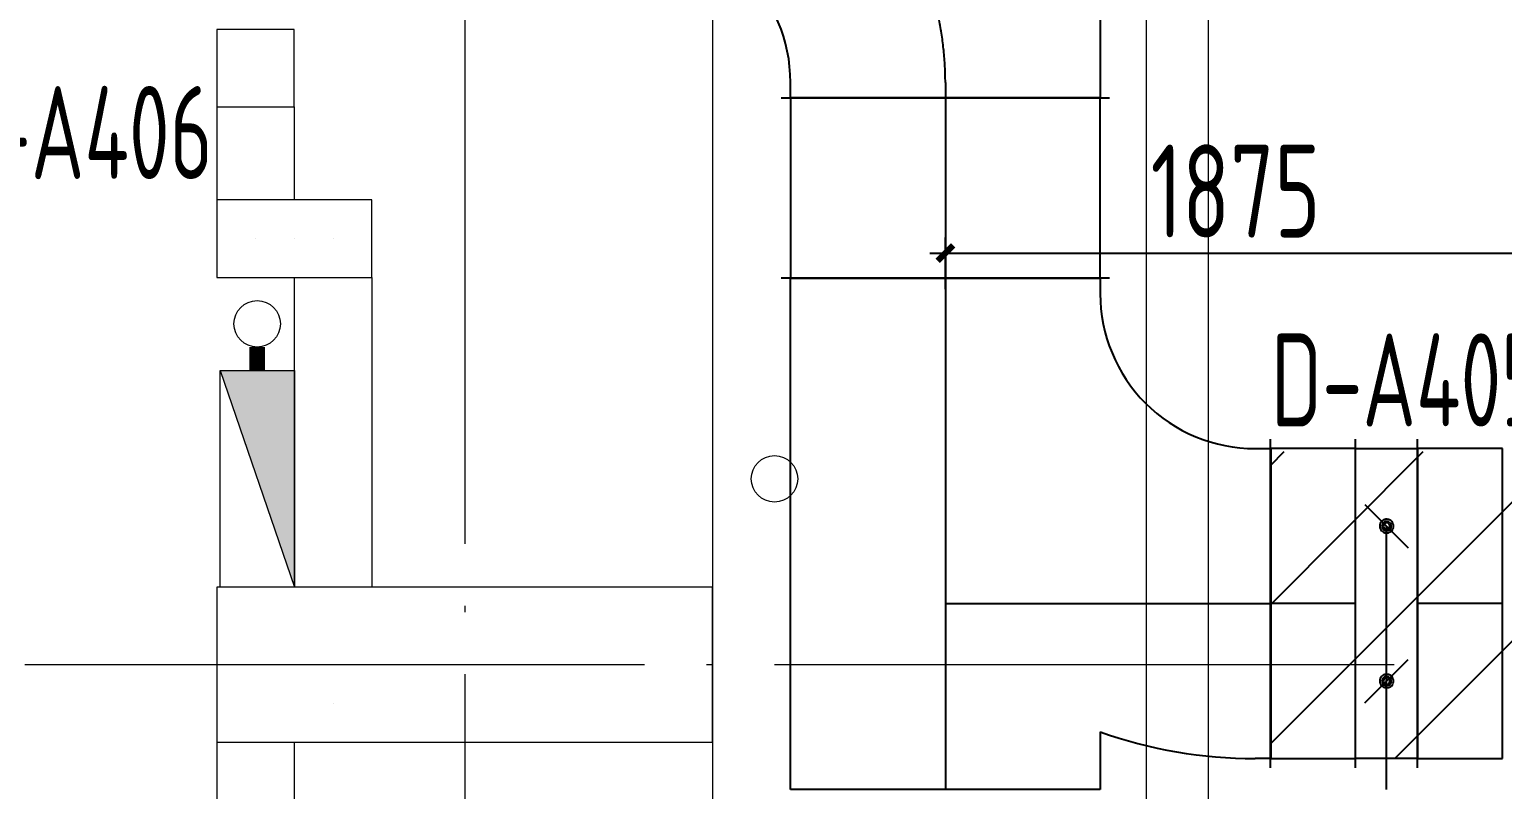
# Model space of a CAD drawing. Extents: x 13114849 to 13479250, y 160225 to 278773.
# Drawn here: x 13229592 to 13234348, y 199507 to 201960 of the extents above; entities that cross this region are included whole.
import ezdxf

# ---------------------------------------------------------------- set-up
doc = ezdxf.new("R2010")
doc.units = 0
doc.header["$LTSCALE"] = 1000
doc.header["$MEASUREMENT"] = 0
doc.linetypes.add('CENTER2', pattern=[28.575000000000003, 19.05, -3.175, 3.175, -3.175])
doc.linetypes.add('DOTE', pattern=[2.4200000000000004, 2, -0.2, 0.02, -0.2])
for name, color, linetype in [('DUCT-X-S标注', 7, 'Continuous'), ('DUCT-X-S管', 3, 'Continuous'), ('DUCT-X-YP中心线', 5, 'CENTER2'), ('DUCT-X-YP标注', 7, 'Continuous'), ('DUCT-X-YP法兰', 2, 'Continuous'), ('DUCT-X-YP管', 31, 'Continuous'), ('DUCT-X-YP管端线', 2, 'Continuous'), ('DUCT-X-YP阀门', 7, 'Continuous')]:
    doc.layers.add(name, color=color, linetype=linetype)
doc.layers.add('建筑底图', color=8, linetype='Continuous', lineweight=13)
doc.styles.add('67', font='gbenor.shx', dxfattribs={"width": 0.7, "bigfont": 'hztxt.shx'})
doc.styles.add('du', font='gbenor.shx', dxfattribs={"width": 0.8, "bigfont": 'hztxt.shx'})
doc.dimstyles.new('67', dxfattribs={"dimscale": 100, "dimtxt": 3, "dimasz": 0.5, "dimexe": 0.5, "dimexo": 2, "dimgap": 0.5, "dimtad": 2, "dimdec": 0, "dimrnd": 5, "dimzin": 0, "dimdsep": 46, "dimtxsty": 'du', "dimblk": 'ARCHTICK', "dimcen": 0, "dimdle": 0.5, "dimclrd": 256, "dimclre": 256, "dimclrt": 256, "dimazin": 0, "dimtfac": 1, "dimtdec": 0, "dimtix": 1, "dimtmove": 2, "dimatfit": 3, "dimfxl": 1, "dimtolj": 1, "dimtzin": 0, "dimlwd": -1, "dimlwe": -1, "dimarcsym": 0})

# ---------------------------------------------------------------- blocks, each defined once
blk = doc.blocks.new('_ArchTick')
at = {"color": 0, "linetype": 'ByBlock', "const_width": 0.4}
blk.add_lwpolyline([(-0.5, -0.5), (0.5, 0.5)], dxfattribs=at)
blk = doc.blocks.new('*D118')
at = {"layer": 'DUCT-X-YP标注', "transparency": 16777216}
for p, q in [((13232549.04498377, 201122.0146855461), (13232549.04498377, 201288)), ((13234422.70559439, 201122.0146855461), (13234422.70559439, 201288)), ((13232499.04498377, 201238), (13234472.70559439, 201238))]:
    blk.add_line(p, q, dxfattribs=at)
at = {"layer": 'DUCT-X-YP标注', "transparency": 16777216, "xscale": 50, "yscale": 50, "zscale": 50, "rotation": 180}
blk.add_blockref('_ArchTick', (13232549.04498377, 201238), dxfattribs=at)
at = {"layer": 'DUCT-X-YP标注', "transparency": 16777216, "xscale": 50, "yscale": 50, "zscale": 50}
blk.add_blockref('_ArchTick', (13234422.70559439, 201238), dxfattribs=at)
at = {"layer": 'DUCT-X-YP标注', "transparency": 16777216, "insert": (13233485.87528908, 201438), "char_height": 300, "attachment_point": 5, "style": 'du'}
blk.add_mtext('\\A1;1875', dxfattribs=at)
blk = doc.blocks.new('_FZH')
blk.add_lwpolyline([(-0.5, -0.5), (0.5, -0.5), (0.5, 0.5), (-0.4999999999999999, 0.5)], close=True)
blk = doc.blocks.new('3#消火栓')
at = {"ltscale": 3.5}
blk.add_hatch(color=256, dxfattribs=at).paths.add_polyline_path([(-350.0000045262278, 239.9999911990017), (-350, -8.800998352290614e-06), (349.9999954737722, 240.0000088009983)])
blk.add_line((-350, -8.800998330116272e-06), (349.9999954737723, 240.0000088009983))
blk.add_lwpolyline([(-350.0000045262277, 239.9999911990017), (349.9999954737723, 240.0000088009983), (350, 8.800998330116272e-06), (-350, -8.800998330116272e-06)], close=True)
at = {"const_width": 49.99999999999997}
blk.add_lwpolyline([(-350.0000022631139, 119.9999911990017), (-425.0000022631139, 119.9999893130735)], dxfattribs=at)
blk.add_circle((-500.0000022631139, 119.9999874271452), 75)

msp = doc.modelspace()

# ---------------------------------------------------------------- hatches: boundary and pattern name
at = {"layer": 'DUCT-X-S管'}
h = msp.add_hatch(dxfattribs=at)
h.set_pattern_fill('ANSI31', color=8, scale=200)
h.set_pattern_definition([(45, (0, 0), (-224.5064030267288, 224.5064030267288), [])])
h.paths.add_polyline_path([(13233599.24498376, 200597.2581395624), (13234347.70559392, 200597.2581395624), (13235248.30559392, 200507.0146855461), (13235948.30559392, 200507.0146855461), (13236848.90559391, 200607.0146855461), (13237797.36620408, 200607.014685532), (13237797.36620407, 199607.0146855461), (13236848.90559392, 199607.0146855391), (13235948.30559392, 199707.0146855461), (13235248.30559392, 199707.0146855461), (13234347.70559392, 199607.0146855461), (13233599.24498376, 199607.0146855461)])

# ---------------------------------------------------------------- linework, layer by layer
at = {"layer": 'DUCT-X-YP中心线'}
for p, q in [((13232549.04498377, 201788.9138904423), (13232549.04498377, 201738.9138904423)), ((13232549.04498377, 201738.7138904423), (13232549.04498377, 201157.2146855461)), ((13232549.04498377, 201157.0146855461), (13232549.04498377, 200107.0146855461)), ((13232549.04498377, 200107.0146855461), (13233599.04498377, 200107.0146855461)), ((13232549.04498377, 200107.0146855461), (13232549.04498377, 199507.0146855461)), ((13233873.27528884, 200107.0146855461), (13233599.24498376, 200107.0146855461)), ((13234347.70559392, 200107.0146855461), (13234073.67528884, 200107.0146855461))]:
    msp.add_line(p, q, dxfattribs=at)
msp.add_arc((13231549.04498377, 201788.9138904423), 1000.000000000029, 1.667526652835144e-12, 90, dxfattribs=at)
at = {"layer": 'DUCT-X-YP法兰'}
for p, q in [((13232019.04498377, 201738.8138904423), (13233079.04498377, 201738.8138904423)), ((13233079.04498377, 201157.1146855461), (13232019.04498377, 201157.1146855461)), ((13233599.14498376, 199577.0146855461), (13233599.14498376, 200637.0146855461)), ((13233873.37528884, 199577.0146855461), (13233873.37528884, 200637.0146855461)), ((13234073.57528884, 199577.0146855461), (13234073.57528884, 200637.0146855461))]:
    msp.add_line(p, q, dxfattribs=at)
at = {"layer": 'DUCT-X-YP管'}
for p, q in [((13233049.04498377, 203288.9138904423), (13233049.04498377, 201738.9138904423)), ((13232049.04498377, 201738.9138904423), (13232049.04498377, 201788.9138904423)), ((13233049.04498377, 201738.7138904423), (13232049.04498377, 201738.7138904423)), ((13232049.04498377, 201738.7138904423), (13232049.04498377, 201157.2146855461)), ((13233049.04498377, 201157.2146855461), (13233049.04498377, 201738.7138904423)), ((13232049.04498377, 201157.2146855461), (13233049.04498377, 201157.2146855461)), ((13232049.04498377, 201107.0146855461), (13232049.04498377, 201157.0146855461)), ((13233049.04498377, 201157.0146855461), (13233049.04498377, 201107.0146855461)), ((13232049.04498377, 199507.0146855461), (13232049.04498377, 201107.0146855461)), ((13233549.04498377, 200607.0146855461), (13233599.04498377, 200607.0146855461)), ((13233599.24498376, 200607.0146855461), (13233599.24498376, 199607.0146855461)), ((13233873.27528884, 200607.0146855461), (13233599.24498376, 200607.0146855461)), ((13233873.27528884, 199607.0146855461), (13233873.27528884, 200607.0146855461)), ((13233873.47528884, 200607.0146855461), (13234073.47528884, 200607.0146855461)), ((13234073.67528884, 200607.0146855461), (13234073.67528884, 199607.0146855461)), ((13234347.70559392, 200607.0146855461), (13234073.67528884, 200607.0146855461)), ((13234347.70559392, 199607.0146855461), (13234347.70559392, 200607.0146855461)), ((13233049.04498377, 199692.8011231725), (13233049.04498377, 199507.0146855461)), ((13233599.04498377, 199607.0146855461), (13233549.04498377, 199607.0146855461)), ((13233599.24498376, 199607.0146855461), (13233873.27528884, 199607.0146855461)), ((13234073.47528884, 199607.0146855461), (13233873.47528884, 199607.0146855461)), ((13234073.67528884, 199607.0146855461), (13234347.70559392, 199607.0146855461))]:
    msp.add_line(p, q, dxfattribs=at)
for centre, radius, start, end in [((13231549.04498376, 201788.9138904407), 500.0000000018626, 1.834279318111826e-10, 89.99999999978657), ((13233549.04498376, 201107.0146855446), 499.9999999981374, 179.9999999998199, 270.0000000002134), ((13233549.04498376, 201107.0146855489), 1500.000000002794, 250.5287793656191, 270.0000000000711)]:
    msp.add_arc(centre, radius, start, end, dxfattribs=at)
at = {"layer": 'DUCT-X-YP管端线'}
for p, q in [((13233049.04498377, 201738.9138904423), (13232049.04498377, 201738.9138904423)), ((13232049.04498377, 201157.0146855461), (13233049.04498377, 201157.0146855461)), ((13233599.04498377, 200607.0146855461), (13233599.04498377, 199607.0146855461)), ((13233873.47528884, 199607.0146855461), (13233873.47528884, 200607.0146855461)), ((13234073.47528884, 199607.0146855461), (13234073.47528884, 200607.0146855461)), ((13233049.04498377, 199507.0146855461), (13232049.04498377, 199507.0146855461))]:
    msp.add_line(p, q, dxfattribs=at)
at = {"layer": 'DUCT-X-YP阀门'}
for p, q in [((13233903.47528884, 200427.0146855461), (13234043.47528884, 200287.0146855461)), ((13233951.69435461, 200361.0862477933), (13233951.31706881, 200357.0146855461)), ((13233951.31706881, 200357.0146855461), (13233951.69435461, 200352.9431232989)), ((13233952.813364, 200365.0191578715), (13233951.69435461, 200361.0862477933)), ((13233951.69435461, 200352.9431232989), (13233952.813364, 200349.0102132207)), ((13233954.63599047, 200368.679485245), (13233952.813364, 200365.0191578715)), ((13233952.813364, 200349.0102132207), (13233954.63599047, 200345.3498858473)), ((13233957.10016664, 200371.9425818551), (13233954.63599047, 200368.679485245)), ((13233954.63599047, 200345.3498858473), (13233957.10016664, 200342.0867892372)), ((13233960.12197797, 200374.6973268604), (13233957.10016664, 200371.9425818551)), ((13233957.10016664, 200342.0867892372), (13233960.12197797, 200339.3320442319)), ((13233958.84536499, 200360.3538701962), (13233958.46912924, 200357.0146855461)), ((13233958.46912924, 200357.0146855461), (13233958.84536499, 200353.6755008961)), ((13233959.95520621, 200363.5256141846), (13233958.84536499, 200360.3538701962)), ((13233958.84536499, 200353.6755008961), (13233959.95520621, 200350.5037569077)), ((13233961.74300083, 200366.3708730238), (13233959.95520621, 200363.5256141846)), ((13233959.95520621, 200350.5037569077), (13233961.74300083, 200347.6584980685)), ((13233963.59852028, 200376.8499107238), (13233960.12197797, 200374.6973268604)), ((13233964.11910136, 200368.7469735549), (13233961.74300083, 200366.3708730238)), ((13233961.74300083, 200347.6584980685), (13233964.11910136, 200345.2823975374)), ((13233963.1409868, 200359.9102211848), (13233962.74300459, 200357.0146855461)), ((13233962.74300459, 200357.0146855461), (13233963.1409868, 200354.1191499074)), ((13233964.30541692, 200362.5910081914), (13233963.1409868, 200359.9102211848)), ((13233963.1409868, 200354.1191499074), (13233964.30541692, 200351.4383629009)), ((13233967.41140409, 200378.3270297835), (13233963.59852028, 200376.8499107238)), ((13233966.9643602, 200370.5347681754), (13233964.11910136, 200368.7469735549)), ((13233964.11910136, 200345.2823975374), (13233966.9643602, 200343.4946029169)), ((13233966.14993449, 200364.8582248573), (13233964.30541692, 200362.5910081914)), ((13233964.30541692, 200351.4383629009), (13233966.14993449, 200349.1711462349)), ((13233968.53774008, 200366.5437220944), (13233966.14993449, 200364.8582248573)), ((13233966.14993449, 200349.1711462349), (13233968.53774008, 200347.4856489979)), ((13233970.13610419, 200371.6446093979), (13233966.9643602, 200370.5347681754)), ((13233966.9643602, 200343.4946029169), (13233970.13610419, 200342.3847616943)), ((13233971.43078623, 200379.0783825215), (13233967.41140409, 200378.3270297835)), ((13233971.29174108, 200367.5224942831), (13233968.53774008, 200366.5437220944)), ((13233968.53774008, 200347.4856489979), (13233971.29174108, 200346.5068768092)), ((13233973.47528884, 200372.0208451493), (13233970.13610419, 200371.6446093979)), ((13233970.13610419, 200342.3847616943), (13233973.47528884, 200342.0085259429)), ((13233974.20768582, 200367.7219503678), (13233971.29174108, 200367.5224942831)), ((13233971.29174108, 200346.5068768092), (13233974.20768582, 200346.3074207245)), ((13233975.51979145, 200379.0783825215), (13233971.43078623, 200379.0783825215)), ((13233976.81447349, 200371.6446093979), (13233973.47528884, 200372.0208451493)), ((13233973.47528884, 199857.0146855461), (13233973.47528884, 200357.0146855461)), ((13233973.47528884, 200342.0085259429), (13233976.81447349, 200342.3847616943)), ((13233977.06931203, 200367.1272976031), (13233974.20768582, 200367.7219503678)), ((13233974.20768582, 200346.3074207245), (13233977.06931203, 200346.9020734891)), ((13233979.53917359, 200378.3270297835), (13233975.51979145, 200379.0783825215)), ((13233979.98621748, 200370.5347681754), (13233976.81447349, 200371.6446093979)), ((13233976.81447349, 200342.3847616943), (13233979.98621748, 200343.4946029169)), ((13233979.66438598, 200365.7826386644), (13233977.06931203, 200367.1272976031)), ((13233977.06931203, 200346.9020734891), (13233979.66438598, 200348.2467324279)), ((13233983.35205741, 200376.8499107238), (13233979.53917359, 200378.3270297835)), ((13233981.80044291, 200363.7877007535), (13233979.66438598, 200365.7826386644)), ((13233979.66438598, 200348.2467324279), (13233981.80044291, 200350.2416703388)), ((13233982.83147632, 200368.7469735549), (13233979.98621748, 200370.5347681754)), ((13233979.98621748, 200343.4946029169), (13233982.83147632, 200345.2823975374)), ((13233983.31906125, 200361.2904392892), (13233981.80044291, 200363.7877007535)), ((13233981.80044291, 200350.2416703388), (13233983.31906125, 200352.7389318031)), ((13233985.20757685, 200366.3708730238), (13233982.83147632, 200368.7469735549)), ((13233982.83147632, 200345.2823975374), (13233985.20757685, 200347.6584980685)), ((13233984.10761202, 200358.4760647301), (13233983.31906125, 200361.2904392892)), ((13233983.31906125, 200352.7389318031), (13233984.10761202, 200355.5533063622)), ((13233986.82859972, 200374.6973268604), (13233983.35205741, 200376.8499107238)), ((13233984.10761202, 200355.5533063622), (13233984.10761202, 200358.4760647301)), ((13233986.99537147, 200363.5256141846), (13233985.20757685, 200366.3708730238)), ((13233985.20757685, 200347.6584980685), (13233986.99537147, 200350.5037569077)), ((13233989.85041104, 200371.9425818551), (13233986.82859972, 200374.6973268604)), ((13233986.82859972, 200339.3320442319), (13233989.85041104, 200342.0867892372)), ((13233988.10521269, 200360.3538701962), (13233986.99537147, 200363.5256141846)), ((13233986.99537147, 200350.5037569077), (13233988.10521269, 200353.6755008961)), ((13233988.48144845, 200357.0146855461), (13233988.10521269, 200360.3538701962)), ((13233988.10521269, 200353.6755008961), (13233988.48144845, 200357.0146855461)), ((13233992.31458721, 200368.679485245), (13233989.85041104, 200371.9425818551)), ((13233989.85041104, 200342.0867892372), (13233992.31458721, 200345.3498858473)), ((13233994.13721368, 200365.0191578715), (13233992.31458721, 200368.679485245)), ((13233992.31458721, 200345.3498858473), (13233994.13721368, 200349.0102132207)), ((13233995.25622307, 200361.0862477933), (13233994.13721368, 200365.0191578715)), ((13233994.13721368, 200349.0102132207), (13233995.25622307, 200352.9431232989)), ((13233995.63350888, 200357.0146855461), (13233995.25622307, 200361.0862477933)), ((13233995.25622307, 200352.9431232989), (13233995.63350888, 200357.0146855461)), ((13233960.12197797, 200339.3320442319), (13233963.59852028, 200337.1794603685)), ((13233963.59852028, 200337.1794603685), (13233967.41140409, 200335.7023413088)), ((13233967.41140409, 200335.7023413088), (13233971.43078623, 200334.9509885708)), ((13233971.43078623, 200334.9509885708), (13233975.51979145, 200334.9509885708)), ((13233975.51979145, 200334.9509885708), (13233979.53917359, 200335.7023413088)), ((13233979.53917359, 200335.7023413088), (13233983.35205741, 200337.1794603685)), ((13233983.35205741, 200337.1794603685), (13233986.82859972, 200339.3320442319)), ((13233973.47528884, 199607.0146855461), (13233973.47528884, 200107.0146855461)), ((13233903.47528884, 199787.0146855461), (13234043.47528884, 199927.0146855461)), ((13233954.63599047, 199868.679485245), (13233952.813364, 199865.0191578715)), ((13233957.10016664, 199871.9425818551), (13233954.63599047, 199868.679485245)), ((13233960.12197797, 199874.6973268604), (13233957.10016664, 199871.9425818551)), ((13233961.74300083, 199866.3708730238), (13233959.95520621, 199863.5256141846)), ((13233963.59852028, 199876.8499107238), (13233960.12197797, 199874.6973268604)), ((13233964.11910136, 199868.7469735549), (13233961.74300083, 199866.3708730238)), ((13233967.41140409, 199878.3270297835), (13233963.59852028, 199876.8499107238)), ((13233966.9643602, 199870.5347681754), (13233964.11910136, 199868.7469735549)), ((13233968.53774008, 199866.5437220944), (13233966.14993449, 199864.8582248573)), ((13233970.13610419, 199871.6446093979), (13233966.9643602, 199870.5347681754)), ((13233971.43078623, 199879.0783825215), (13233967.41140409, 199878.3270297835)), ((13233971.29174108, 199867.5224942831), (13233968.53774008, 199866.5437220944)), ((13233973.47528884, 199872.0208451493), (13233970.13610419, 199871.6446093979)), ((13233974.20768582, 199867.7219503678), (13233971.29174108, 199867.5224942831)), ((13233975.51979145, 199879.0783825215), (13233971.43078623, 199879.0783825215)), ((13233976.81447349, 199871.6446093979), (13233973.47528884, 199872.0208451493)), ((13233977.06931203, 199867.1272976031), (13233974.20768582, 199867.7219503678)), ((13233979.53917359, 199878.3270297835), (13233975.51979145, 199879.0783825215)), ((13233979.98621748, 199870.5347681754), (13233976.81447349, 199871.6446093979)), ((13233979.66438598, 199865.7826386644), (13233977.06931203, 199867.1272976031)), ((13233983.35205741, 199876.8499107238), (13233979.53917359, 199878.3270297835)), ((13233981.80044291, 199863.7877007535), (13233979.66438598, 199865.7826386644)), ((13233982.83147632, 199868.7469735549), (13233979.98621748, 199870.5347681754)), ((13233985.20757685, 199866.3708730238), (13233982.83147632, 199868.7469735549)), ((13233986.82859972, 199874.6973268604), (13233983.35205741, 199876.8499107238)), ((13233986.99537147, 199863.5256141846), (13233985.20757685, 199866.3708730238)), ((13233989.85041104, 199871.9425818551), (13233986.82859972, 199874.6973268604)), ((13233992.31458721, 199868.679485245), (13233989.85041104, 199871.9425818551)), ((13233994.13721368, 199865.0191578715), (13233992.31458721, 199868.679485245)), ((13233951.69435461, 199861.0862477933), (13233951.31706881, 199857.0146855461)), ((13233951.31706881, 199857.0146855461), (13233951.69435461, 199852.9431232989)), ((13233952.813364, 199865.0191578715), (13233951.69435461, 199861.0862477933)), ((13233951.69435461, 199852.9431232989), (13233952.813364, 199849.0102132207)), ((13233952.813364, 199849.0102132207), (13233954.63599047, 199845.3498858473)), ((13233954.63599047, 199845.3498858473), (13233957.10016664, 199842.0867892372)), ((13233957.10016664, 199842.0867892372), (13233960.12197797, 199839.3320442319)), ((13233958.84536499, 199860.3538701962), (13233958.46912924, 199857.0146855461)), ((13233958.46912924, 199857.0146855461), (13233958.84536499, 199853.6755008961)), ((13233959.95520621, 199863.5256141846), (13233958.84536499, 199860.3538701962)), ((13233958.84536499, 199853.6755008961), (13233959.95520621, 199850.5037569077)), ((13233959.95520621, 199850.5037569077), (13233961.74300083, 199847.6584980685)), ((13233960.12197797, 199839.3320442319), (13233963.59852028, 199837.1794603685)), ((13233961.74300083, 199847.6584980685), (13233964.11910136, 199845.2823975374)), ((13233963.1409868, 199859.9102211848), (13233962.74300459, 199857.0146855461)), ((13233962.74300459, 199857.0146855461), (13233963.1409868, 199854.1191499074)), ((13233964.30541692, 199862.5910081914), (13233963.1409868, 199859.9102211848)), ((13233963.1409868, 199854.1191499074), (13233964.30541692, 199851.4383629009)), ((13233963.59852028, 199837.1794603685), (13233967.41140409, 199835.7023413088)), ((13233964.11910136, 199845.2823975374), (13233966.9643602, 199843.4946029169)), ((13233966.14993449, 199864.8582248573), (13233964.30541692, 199862.5910081914)), ((13233964.30541692, 199851.4383629009), (13233966.14993449, 199849.1711462349)), ((13233966.14993449, 199849.1711462349), (13233968.53774008, 199847.4856489979)), ((13233966.9643602, 199843.4946029169), (13233970.13610419, 199842.3847616943)), ((13233967.41140409, 199835.7023413088), (13233971.43078623, 199834.9509885708)), ((13233968.53774008, 199847.4856489979), (13233971.29174108, 199846.5068768092)), ((13233970.13610419, 199842.3847616943), (13233973.47528884, 199842.0085259429)), ((13233971.29174108, 199846.5068768092), (13233974.20768582, 199846.3074207245)), ((13233971.43078623, 199834.9509885708), (13233975.51979145, 199834.9509885708)), ((13233973.47528884, 199842.0085259429), (13233976.81447349, 199842.3847616943)), ((13233974.20768582, 199846.3074207245), (13233977.06931203, 199846.9020734891)), ((13233975.51979145, 199834.9509885708), (13233979.53917359, 199835.7023413088)), ((13233976.81447349, 199842.3847616943), (13233979.98621748, 199843.4946029169)), ((13233977.06931203, 199846.9020734891), (13233979.66438598, 199848.2467324279)), ((13233979.53917359, 199835.7023413088), (13233983.35205741, 199837.1794603685)), ((13233979.66438598, 199848.2467324279), (13233981.80044291, 199850.2416703388)), ((13233979.98621748, 199843.4946029169), (13233982.83147632, 199845.2823975374)), ((13233983.31906125, 199861.2904392892), (13233981.80044291, 199863.7877007535)), ((13233981.80044291, 199850.2416703388), (13233983.31906125, 199852.7389318031)), ((13233982.83147632, 199845.2823975374), (13233985.20757685, 199847.6584980685)), ((13233984.10761202, 199858.4760647301), (13233983.31906125, 199861.2904392892)), ((13233983.31906125, 199852.7389318031), (13233984.10761202, 199855.5533063622)), ((13233983.35205741, 199837.1794603685), (13233986.82859972, 199839.3320442319)), ((13233984.10761202, 199855.5533063622), (13233984.10761202, 199858.4760647301)), ((13233985.20757685, 199847.6584980685), (13233986.99537147, 199850.5037569077)), ((13233986.82859972, 199839.3320442319), (13233989.85041104, 199842.0867892372)), ((13233988.10521269, 199860.3538701962), (13233986.99537147, 199863.5256141846)), ((13233986.99537147, 199850.5037569077), (13233988.10521269, 199853.6755008961)), ((13233988.48144845, 199857.0146855461), (13233988.10521269, 199860.3538701962)), ((13233988.10521269, 199853.6755008961), (13233988.48144845, 199857.0146855461)), ((13233989.85041104, 199842.0867892372), (13233992.31458721, 199845.3498858473)), ((13233992.31458721, 199845.3498858473), (13233994.13721368, 199849.0102132207)), ((13233995.25622307, 199861.0862477933), (13233994.13721368, 199865.0191578715)), ((13233994.13721368, 199849.0102132207), (13233995.25622307, 199852.9431232989)), ((13233995.63350888, 199857.0146855461), (13233995.25622307, 199861.0862477933)), ((13233995.25622307, 199852.9431232989), (13233995.63350888, 199857.0146855461)), ((13233973.47528884, 199507.0146855461), (13233973.47528884, 199607.0146855461))]:
    msp.add_line(p, q, dxfattribs=at)
at = {"layer": '建筑底图', "color": 8, "linetype": 'DOTE'}
for p, q in [((13230997.36620433, 209559.5146856282), (13230997.36620433, 180083.0282935039)), ((13233997.75571035, 199909.5130752383), (13119297.36620772, 199909.5130752383))]:
    msp.add_line(p, q, dxfattribs=at)
at = {"layer": '建筑底图', "color": 8}
for p, q in [((13231797.36620411, 205209.5123766038), (13231797.36620411, 186509.5146855996)), ((13233197.36620449, 202459.5130753997), (13233197.36620449, 195209.5148006545)), ((13233397.36620542, 202259.5130753994), (13233397.36620657, 195209.5148006545)), ((13230197.36620365, 201709.5146855469), (13230197.36620367, 201409.5162958115)), ((13230447.36620408, 201709.5146855469), (13230447.36620457, 201409.5162958115)), ((13230322.36620433, 201284.5162959554), (13230322.36620433, 201284.5162959554)), ((13230447.36620443, 201284.5162959554), (13230447.36620443, 201284.5162959554)), ((13230572.36620452, 201284.5162959554), (13230572.36620452, 201284.5162959554)), ((13230447.36620475, 201159.5162949793), (13230447.36620468, 200159.5162957764)), ((13230697.3662044, 201159.5162949793), (13230697.36620458, 200159.5162957764)), ((13230572.36620452, 199909.5162959886), (13230572.36620452, 199909.5162959886)), ((13230572.36620452, 199784.5162959887), (13230572.36620452, 199784.5162959887)), ((13230197.36620417, 199659.5162957764), (13230197.36620421, 198534.5146855469)), ((13230447.36620441, 199659.5162957764), (13230447.36620435, 198534.5146854649)), ((13230572.36620452, 199659.5162959887), (13230572.36620452, 199659.5162959887))]:
    msp.add_line(p, q, dxfattribs=at)
msp.add_circle((13231997.39075818, 200509.5120625057), 75, dxfattribs=at)

# ---------------------------------------------------------------- block references
for p, xscale, yscale, zscale in [((13230322.36620419, 201834.5146856375), 250, 250, 250), ((13230447.36620444, 201284.5162955854), 500.00000028871, 249.9999999225256, 249.9999999225256)]:
    msp.add_blockref('_FZH', p, dxfattribs=dict(at, xscale=xscale, yscale=yscale, zscale=zscale))
at = {"layer": '建筑底图', "color": 8, "ltscale": 100, "rotation": 270}
msp.add_blockref('3#消火栓', (13230207.63312074, 200509.5130707771), dxfattribs=at)
at = {"layer": '建筑底图', "color": 8, "lineweight": 30, "xscale": 1600, "yscale": 500, "zscale": 500, "rotation": 180}
msp.add_blockref('_FZH', (13230997.36620497, 199909.5162959887), dxfattribs=at)

# ---------------------------------------------------------------- texts
at = {"layer": 'DUCT-X-S标注', "style": '67', "width": 0.75}
for s, p in [('D-A406', (13229301.5, 201477)), ('D-A405', (13233600.0203846, 200678.6601658356, -980))]:
    msp.add_text(s, height=300, dxfattribs=at).set_placement(p)

# ---------------------------------------------------------------- dimensions: what is measured, and where the dimension line sits
at = {"layer": 'DUCT-X-YP标注'}
dim = msp.add_linear_dim(base=(13234422.70559439, 201238), p1=(13232549.04498377, 200922.0146855461, 4900), p2=(13234422.70559439, 200922.0146855461, 4900), dimstyle='67', dxfattribs=at)
dim.commit()
dim.dimension.update_dxf_attribs({"geometry": '*D118', "text_midpoint": (13233485.87528908, 201438)})

doc.saveas('drawing.dxf')
